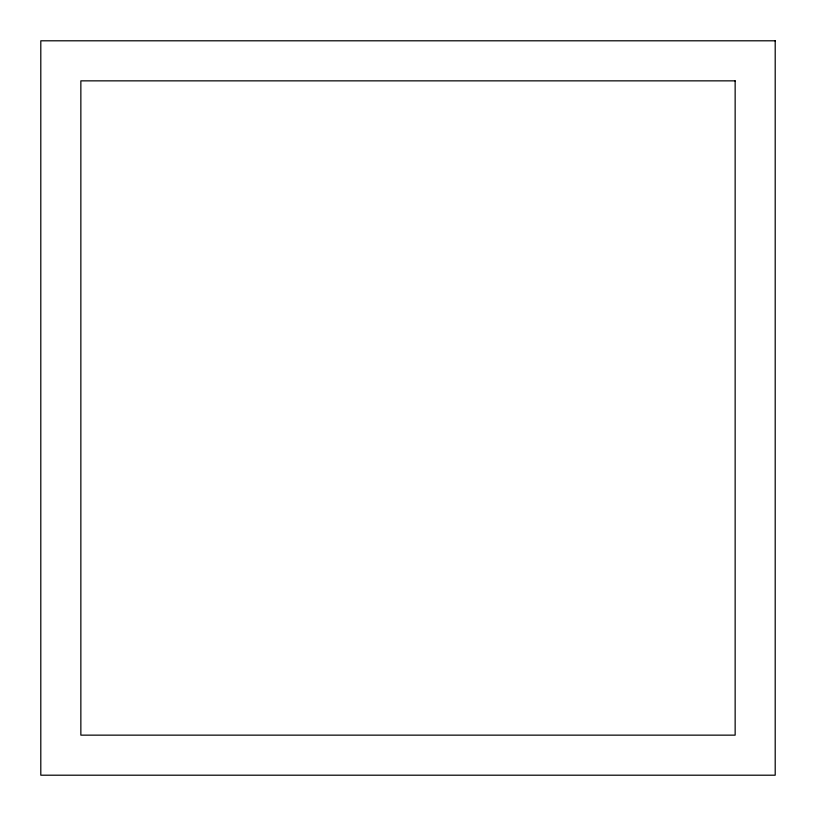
<?xml version="1.0" encoding="UTF-8"?>
<svg xmlns="http://www.w3.org/2000/svg" width="816" height="816" viewBox="0 0 816 816"><rect width="100%" height="100%" fill="white"/><g stroke="black" fill="none" stroke-linecap="round" stroke-linejoin="round"><path stroke-width="1.22" d="M775.2 40.8L40.8 40.8L40.8 775.2L775.2 775.2L775.2 40.8M735.145 80.855L80.855 80.855L80.855 735.145L735.145 735.145L735.145 80.855"/></g></svg>
